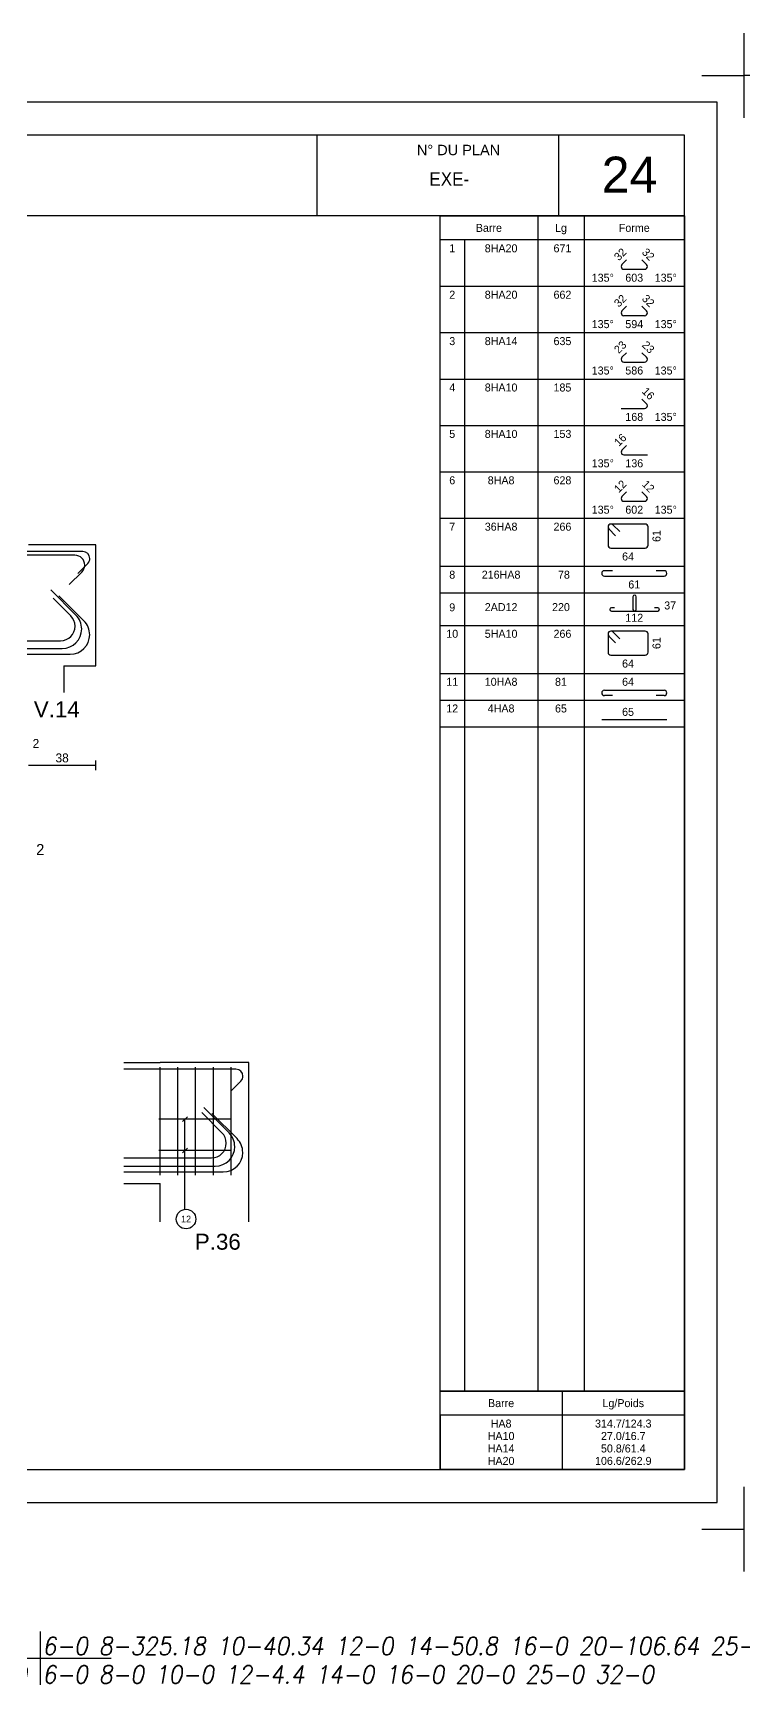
# Model space of a CAD drawing. Extents: x -12912 to 27386, y 1818 to 8189.
# Drawn here: x 15466 to 15866, y 3080 to 4009 of the extents above; entities that cross this region are included whole.
import ezdxf
from ezdxf.enums import TextEntityAlignment as Align

# ---------------------------------------------------------------- set-up
doc = ezdxf.new("R2010")
doc.units = 0
doc.header["$MEASUREMENT"] = 0
doc.layers.get('0').update_dxf_attribs({"linetype": 'CONTINUOUS'})
for name, color, linetype in [('1', 7, 'CONTINUOUS'), ('173', 7, 'CONTINUOUS'), ('5', 7, 'CONTINUOUS'), ('6', 7, 'CONTINUOUS'), ('7', 7, 'CONTINUOUS'), ('GO-CARTOUCHE', 7, 'CONTINUOUS'), ('GO-TEXTE', 9, 'CONTINUOUS'), ('PYC-HACHURE', 7, 'CONTINUOUS'), ('STR_TXT', 102, 'CONTINUOUS')]:
    doc.layers.add(name, color=color, linetype=linetype)
doc.styles.add('ARIAL', font='ARIAL.TTF')
doc.styles.add('Tableau', font='romans.shx', dxfattribs={"width": 0.9, "oblique": 10})
doc.styles.add('TEXTEBA', font='ARIAL.TTF')

# ---------------------------------------------------------------- blocks, each defined once
blk = doc.blocks.new('Smallsp')
at = {"layer": 'STR_TXT', "linetype": 'Continuous'}
for points in [[(0, 15), (0, -15)], [(-30, 0), (40, 0)]]:
    blk.add_lwpolyline(points, dxfattribs=at)
at = {"layer": 'STR_TXT', "linetype": 'Continuous', "style": 'Tableau', "oblique": 10, "width": 0.9}
for s, p in [('HA', (-23.6, 1.89)), ('AD', (-22.2, -13.94))]:
    blk.add_text(s, height=10, dxfattribs=at).set_placement(p)
for tag, p in [('SPAD', (1.4, 1.89)), ('SPHA', (1.4, -14.11))]:
    blk.add_attdef(tag, p, '', height=10, dxfattribs=at)

msp = doc.modelspace()

# ---------------------------------------------------------------- linework, layer by layer
for p, q in [((15866.188, 4009.311), (15866.188, 3985.504)), ((15842.381, 3985.504), (15866.188, 3985.504)), ((15842.381, 3985.504), (15866.188, 3985.504)), ((15866.188, 3985.504), (15866.188, 3961.697)), ((15889.995, 3985.504), (15866.188, 3985.504)), ((15866.188, 3985.504), (15866.188, 3961.697)), ((15866.188, 3191.811), (15866.188, 3168.004)), ((15866.188, 3191.811), (15866.188, 3168.004)), ((15842.381, 3168.004), (15866.188, 3168.004)), ((15842.381, 3168.004), (15866.188, 3168.004)), ((15866.188, 3168.004), (15866.188, 3144.197))]:
    msp.add_line(p, q)
at = {"layer": '1', "color": 1}
for points in [[(15490.255, 3681.964), (15476.113, 3696.106)], [(15487.376, 3681.534), (15477.476, 3691.433)], [(15494.755, 3678.714), (15480.613, 3692.856)], [(15489.777, 3675.735), (15489.777, 3675.735)], [(15493.477, 3674.185), (15493.477, 3674.185)], [(15497.977, 3670.935), (15497.977, 3670.935)], [(14912.477, 3663.185), (15482.477, 3663.185)], [(14913.377, 3667.535), (15481.577, 3667.535)], [(14907.977, 3659.935), (15486.977, 3659.935)], [(15572.38, 3390.863), (15561.067, 3402.177)], [(15576.389, 3390.822), (15562.247, 3404.964)], [(15580.889, 3387.572), (15566.747, 3401.714)], [(15574.811, 3384.994), (15574.811, 3384.994)], [(15579.611, 3383.044), (15579.611, 3383.044)], [(15517.252, 3376.694), (15566.511, 3376.694)], [(15584.111, 3379.794), (15584.111, 3379.794)], [(15517.252, 3372.044), (15568.611, 3372.044)], [(15517.252, 3368.794), (15573.111, 3368.794)]]:
    msp.add_lwpolyline(points, dxfattribs=at)
for centre, radius, start, end in [((15481.577, 3675.735), 8.2, 0, 45), ((15482.477, 3674.185), 11, 0, 45), ((15481.577, 3675.735), 8.2, 270, 0), ((15482.477, 3674.185), 11, 270, 0), ((15486.977, 3670.935), 11, 270, 0), ((15486.977, 3670.935), 11, 0, 45), ((15566.511, 3384.994), 8.3, 270, 0), ((15568.611, 3383.044), 11, 270, 0), ((15566.511, 3384.994), 8.3, 0, 45), ((15568.611, 3383.044), 11, 0, 45), ((15573.111, 3379.794), 11, 0, 45), ((15573.111, 3379.794), 11, 270, 0)]:
    msp.add_arc(centre, radius, start, end, dxfattribs=at)
at = {"layer": '173', "color": 173}
for p, q in [((15577.056, 3398.583), (15536.836, 3398.583)), ((15577.056, 3380.893), (15536.836, 3380.893))]:
    msp.add_line(p, q, dxfattribs=at)
for points in [[(15695.129, 3906.498), (15832.629, 3906.498), (15832.629, 3245.562), (15695.129, 3245.562), (15695.129, 3906.498)], [(15695.129, 3245.562), (15832.629, 3245.562), (15832.629, 3201.562), (15695.129, 3201.562), (15695.129, 3245.562)]]:
    msp.add_lwpolyline(points, close=True, dxfattribs=at)
for points in [[(15750.129, 3906.498), (15750.129, 3245.562)], [(15776.254, 3906.498), (15776.254, 3245.562)], [(15832.629, 3892.998), (15695.129, 3892.998)], [(15708.879, 3892.998), (15708.879, 3245.562)], [(15797.067, 3878.025), (15797.067, 3878.025)], [(15800.133, 3881.739), (15797.525, 3879.132)], [(15798.632, 3876.459), (15810.251, 3876.459)], [(15811.358, 3879.132), (15808.751, 3881.739)], [(15811.817, 3878.025), (15811.817, 3878.025)], [(15695.129, 3866.906), (15832.629, 3866.906)], [(15800.133, 3855.647), (15797.525, 3853.039)], [(15811.358, 3853.039), (15808.751, 3855.647)], [(15797.067, 3851.932), (15797.067, 3851.932)], [(15798.632, 3850.367), (15810.251, 3850.367)], [(15811.817, 3851.932), (15811.817, 3851.932)], [(15695.129, 3840.814), (15832.629, 3840.814)], [(15800.133, 3829.554), (15797.525, 3826.947)], [(15811.358, 3826.947), (15808.751, 3829.554)], [(15797.067, 3825.84), (15797.067, 3825.84)], [(15798.632, 3824.274), (15810.251, 3824.274)], [(15811.817, 3825.84), (15811.817, 3825.84)], [(15695.129, 3814.721), (15832.629, 3814.721)], [(15811.358, 3800.855), (15808.751, 3803.462)], [(15811.817, 3799.748), (15811.817, 3799.748)], [(15797.067, 3798.182), (15810.251, 3798.182)], [(15695.129, 3788.629), (15832.629, 3788.629)], [(15797.067, 3773.655), (15797.067, 3773.655)], [(15800.133, 3777.37), (15797.525, 3774.762)], [(15798.632, 3772.09), (15811.817, 3772.09)], [(15695.129, 3762.537), (15832.629, 3762.537)], [(15797.067, 3747.563), (15797.067, 3747.563)], [(15800.133, 3751.278), (15797.525, 3748.67)], [(15798.632, 3745.998), (15810.251, 3745.998)], [(15811.358, 3748.67), (15808.751, 3751.278)], [(15811.817, 3747.563), (15811.817, 3747.563)], [(15695.129, 3736.445), (15832.629, 3736.445)], [(15789.667, 3731.575), (15789.667, 3721.315)], [(15789.667, 3731.575), (15789.667, 3731.575)], [(15790.141, 3730.429), (15793.96, 3726.611)], [(15791.287, 3733.195), (15791.287, 3733.195)], [(15810.597, 3733.195), (15791.287, 3733.195)], [(15796.251, 3728.902), (15792.432, 3732.72)], [(15812.217, 3721.315), (15812.217, 3731.575)], [(15494.177, 3717.735), (14900.777, 3717.735)], [(15791.287, 3719.695), (15810.597, 3719.695)], [(15491.278, 3705.421), (15496.935, 3711.078)], [(15498.077, 3713.835), (15498.077, 3713.835)], [(15695.129, 3709.445), (15832.629, 3709.445)], [(15792.12, 3706.945), (15787.62, 3706.945)], [(15821.264, 3706.945), (15816.764, 3706.945)], [(15786.12, 3705.445), (15786.12, 3705.445)], [(15787.62, 3703.945), (15821.264, 3703.945)], [(15822.764, 3705.445), (15822.764, 3705.445)], [(15695.129, 3694.445), (15832.629, 3694.445)], [(15695.129, 3694.445), (15832.629, 3694.445)], [(15803.682, 3692.272), (15803.682, 3685.133)], [(15805.555, 3685.133), (15805.555, 3692.272)], [(15790.618, 3685.133), (15790.618, 3685.133)], [(15793.327, 3686.07), (15791.555, 3686.07)], [(15791.555, 3684.196), (15804.618, 3684.196)], [(15804.618, 3684.196), (15817.681, 3684.196)], [(15817.681, 3686.07), (15815.909, 3686.07)], [(15818.618, 3685.133), (15818.618, 3685.133)], [(15695.129, 3676.215), (15832.629, 3676.215)], [(15695.129, 3676.215), (15832.629, 3676.215)], [(15695.129, 3676.215), (15832.629, 3676.215)], [(15789.667, 3671.345), (15789.667, 3661.085)], [(15789.667, 3671.345), (15789.667, 3671.345)], [(15790.141, 3670.199), (15793.96, 3666.381)], [(15791.287, 3672.965), (15791.287, 3672.965)], [(15810.597, 3672.965), (15791.287, 3672.965)], [(15796.251, 3668.672), (15792.432, 3672.49)], [(15812.217, 3661.085), (15812.217, 3671.345)], [(15791.287, 3659.465), (15810.597, 3659.465)], [(15695.129, 3649.215), (15832.629, 3649.215)], [(15695.129, 3649.215), (15832.629, 3649.215)], [(15695.129, 3649.215), (15832.629, 3649.215)], [(15695.129, 3649.215), (15832.629, 3649.215)], [(15695.129, 3649.215), (15832.629, 3649.215)], [(15695.129, 3649.215), (15832.629, 3649.215)], [(15695.129, 3649.215), (15832.629, 3649.215)], [(15695.129, 3649.215), (15832.629, 3649.215)], [(15695.129, 3649.215), (15832.629, 3649.215)], [(15695.129, 3649.215), (15832.629, 3649.215)], [(15695.129, 3634.215), (15832.629, 3634.215)], [(15786.12, 3638.215), (15786.12, 3638.215)], [(15787.62, 3639.715), (15821.264, 3639.715)], [(15792.12, 3636.715), (15787.62, 3636.715)], [(15821.264, 3636.715), (15816.764, 3636.715)], [(15822.764, 3638.215), (15822.764, 3638.215)], [(15786.12, 3623.215), (15822.764, 3623.215)], [(15695.129, 3619.215), (15832.629, 3619.215)], [(15695.129, 3619.215), (15832.629, 3619.215)], [(15580.311, 3426.594), (15517.252, 3426.594)], [(15537.611, 3366.994), (15537.611, 3427.794)], [(15547.611, 3366.994), (15547.611, 3427.794)], [(15557.611, 3366.994), (15557.611, 3427.794)], [(15567.611, 3366.994), (15567.611, 3427.794)], [(15577.412, 3414.28), (15583.069, 3419.936)], [(15577.611, 3366.994), (15577.611, 3427.794)], [(15584.211, 3422.694), (15584.211, 3422.694)], [(15763.879, 3245.562), (15763.879, 3201.562)], [(15832.629, 3232.062), (15695.129, 3232.062)], [(15695.129, 3232.062), (15695.129, 3201.562)]]:
    msp.add_lwpolyline(points, dxfattribs=at)
for centre, radius, start, end in [((15798.632, 3878.025), 1.566, 135, 180), ((15798.632, 3878.025), 1.566, 180, 270), ((15810.251, 3878.025), 1.566, 270, 0), ((15810.251, 3878.025), 1.566, 0, 45), ((15798.632, 3851.932), 1.566, 135, 180), ((15798.632, 3851.932), 1.566, 180, 270), ((15810.251, 3851.932), 1.566, 270, 0), ((15810.251, 3851.932), 1.566, 0, 45), ((15798.632, 3825.84), 1.566, 135, 180), ((15798.632, 3825.84), 1.566, 180, 270), ((15810.251, 3825.84), 1.566, 270, 0), ((15810.251, 3825.84), 1.566, 0, 45), ((15810.251, 3799.748), 1.566, 270, 0), ((15810.251, 3799.748), 1.566, 0, 45), ((15798.632, 3773.655), 1.566, 135, 180), ((15798.632, 3773.655), 1.566, 180, 270), ((15798.632, 3747.563), 1.566, 135, 180), ((15798.632, 3747.563), 1.566, 180, 270), ((15810.251, 3747.563), 1.566, 270, 0), ((15810.251, 3747.563), 1.566, 0, 45), ((15791.287, 3731.575), 1.62, 90, 180), ((15791.287, 3731.575), 1.62, 180, 225), ((15791.287, 3731.575), 1.62, 45, 90), ((15810.597, 3731.575), 1.62, 0, 90), ((15494.177, 3713.835), 3.9, 0, 90), ((15791.287, 3721.315), 1.62, 180, 270), ((15810.597, 3721.315), 1.62, 270, 0), ((15494.177, 3713.835), 3.9, 315, 0), ((15787.62, 3705.445), 1.5, 90, 180), ((15821.264, 3705.445), 1.5, 0, 90), ((15787.62, 3705.445), 1.5, 180, 270), ((15821.264, 3705.445), 1.5, 270, 0), ((15804.618, 3692.272), 0.937, 90, 180), ((15804.618, 3692.272), 0.937, 0, 90), ((15791.555, 3685.133), 0.937, 90, 180), ((15791.555, 3685.133), 0.937, 180, 270), ((15804.618, 3685.133), 0.937, 180, 270), ((15804.618, 3685.133), 0.937, 270, 0), ((15817.681, 3685.133), 0.937, 0, 90), ((15817.681, 3685.133), 0.937, 270, 0), ((15791.287, 3671.345), 1.62, 90, 180), ((15791.287, 3671.345), 1.62, 180, 225), ((15791.287, 3671.345), 1.62, 45, 90), ((15810.597, 3671.345), 1.62, 0, 90), ((15791.287, 3661.085), 1.62, 180, 270), ((15810.597, 3661.085), 1.62, 270, 0), ((15787.62, 3638.215), 1.5, 90, 180), ((15787.62, 3638.215), 1.5, 180, 270), ((15821.264, 3638.215), 1.5, 0, 90), ((15821.264, 3638.215), 1.5, 270, 0), ((15580.311, 3422.694), 3.9, 0, 90), ((15580.311, 3422.694), 3.9, 315, 0)]:
    msp.add_arc(centre, radius, start, end, dxfattribs=at)
at = {"layer": '5', "color": 5}
for points in [[(15489.677, 3715.585), (15362.629, 3715.585)], [(15495.177, 3710.085), (15495.177, 3710.085)], [(15486.495, 3699.125), (15493.566, 3706.196)], [(15463.477, 3597.519), (15501.477, 3597.519)], [(15501.477, 3594.769), (15501.477, 3600.269)], [(15581.311, 3418.944), (15581.311, 3418.944)]]:
    msp.add_lwpolyline(points, dxfattribs=at)
for start, end in [(0, 90), (315, 0)]:
    msp.add_arc((15489.677, 3710.085), 5.5, start, end, dxfattribs=at)
at = {"layer": '6', "color": 6}
for points in [[(15552.939, 3399.893), (15550.288, 3397.242)], [(15551.614, 3347.786), (15551.614, 3398.583)], [(15552.939, 3382.219), (15550.288, 3379.568)]]:
    msp.add_lwpolyline(points, dxfattribs=at)
msp.add_circle((15552.221, 3342.32), 5.5, dxfattribs=at)
at = {"layer": '7', "color": 7}
for points in [[(15501.477, 3721.435), (15463.477, 3721.435)], [(15501.477, 3721.435), (15482.477, 3721.435)], [(15517.252, 3430.294), (15537.611, 3430.294)], [(15587.611, 3430.294), (15537.611, 3430.294)], [(15587.611, 3430.294), (15562.611, 3430.294)], [(15587.611, 3340.71), (15587.611, 3430.294)], [(15517.252, 3362.294), (15537.611, 3362.294)], [(15537.611, 3340.71), (15537.611, 3362.294)], [(15587.611, 3340.71), (15587.611, 3362.294)]]:
    msp.add_lwpolyline(points, dxfattribs=at)
at = {"layer": '7', "color": 7, "linetype": 'Continuous'}
for points in [[(15483.477, 3653.435), (15501.477, 3653.435), (15501.477, 3721.435)], [(15483.477, 3653.435), (15483.477, 3638.435)]]:
    msp.add_lwpolyline(points, dxfattribs=at)
at = {"layer": 'GO-CARTOUCHE', "linetype": 'Continuous'}
for points in [[(15851.188, 3183.004), (15851.188, 3970.504), (14737.552, 3970.504), (14737.552, 3183.004)], [(15832.629, 3201.562), (15832.629, 3951.945), (14756.11, 3951.945), (14756.11, 3201.562)]]:
    msp.add_lwpolyline(points, close=True, dxfattribs=at)
at = {"layer": 'GO-TEXTE', "color": 7}
for points in [[(15625.826, 3951.945), (15625.826, 3906.498)], [(15761.885, 3951.945), (15761.885, 3906.498)], [(15832.629, 3906.498), (14756.11, 3906.498)]]:
    msp.add_lwpolyline(points, dxfattribs=at)

# ---------------------------------------------------------------- block references
at = {"layer": 'STR_TXT', "linetype": 'Continuous'}
msp.add_blockref('Smallsp', (15470.065, 3095.302), dxfattribs=at).add_auto_attribs({'SPHA': '6-0 8-0 10-0 12-4.4 14-0 16-0 20-0 25-0 32-0 ', 'SPAD': '6-0 8-325.18 10-40.34 12-0 14-50.8 16-0 20-106.64 25-0 32-0 '})

# ---------------------------------------------------------------- texts
at = {"style": 'ARIAL'}
for s, p in [('V.14', (15466.543, 3633.502)), ('P.36', (15557.176, 3334.068))]:
    msp.add_text(s, height=8.9847, dxfattribs=at).set_placement(p, align=Align.TOP_LEFT)
at = {"layer": '173', "color": 173}
for s, p in [('Barre', (15722.629, 3899.748)), ('Lg', (15763.192, 3899.748)), ('Forme', (15804.442, 3899.748)), ('Barre', (15729.504, 3238.812)), ('Lg/Poids', (15798.254, 3238.812))]:
    msp.add_text(s, height=4.5, dxfattribs=at).set_placement(p, align=Align.MIDDLE_CENTER)
for s, p in [('1', (15702.004, 3890.498)), ('8HA20', (15729.504, 3890.498)), (' 671', (15763.192, 3890.498)), ('603', (15804.442, 3873.959)), ('2', (15702.004, 3864.406)), ('8HA20', (15729.504, 3864.406)), (' 662', (15763.192, 3864.406)), ('594', (15804.442, 3847.867)), ('3', (15702.004, 3838.314)), ('8HA14', (15729.504, 3838.314)), (' 635', (15763.192, 3838.314)), ('586', (15804.442, 3821.774)), ('4', (15702.004, 3812.221)), ('8HA10', (15729.504, 3812.221)), (' 185', (15763.192, 3812.221)), ('168', (15804.442, 3795.682)), ('5', (15702.004, 3786.129)), ('8HA10', (15729.504, 3786.129)), (' 153', (15763.192, 3786.129)), ('136', (15804.442, 3769.59)), ('6', (15702.004, 3760.037)), ('8HA8', (15729.504, 3760.037)), (' 628', (15763.192, 3760.037)), ('602', (15804.442, 3743.498)), ('7', (15702.004, 3733.945)), ('36HA8', (15729.504, 3733.945)), (' 266', (15763.192, 3733.945)), ('64', (15800.942, 3717.195)), ('8', (15702.004, 3706.945)), ('216HA8', (15729.504, 3706.945)), ('  78', (15763.192, 3706.945)), ('61', (15804.442, 3701.445)), ('9', (15702.004, 3688.606)), ('2AD12', (15729.504, 3688.715)), ('220', (15763.192, 3688.715)), ('37', (15824.65, 3689.652)), ('112', (15804.442, 3682.737)), ('10', (15702.004, 3673.715)), ('5HA10', (15729.504, 3673.715)), (' 266', (15763.192, 3673.715)), ('64', (15800.942, 3656.965)), ('11', (15702.004, 3646.715)), ('10HA8', (15729.504, 3646.715)), ('81', (15763.192, 3646.715)), ('64', (15800.942, 3646.715)), ('12', (15702.004, 3631.715)), ('4HA8', (15729.504, 3631.715)), ('65', (15763.192, 3631.715)), ('65', (15800.942, 3629.801)), ('HA8', (15729.504, 3229.562)), ('314.7/124.3', (15798.254, 3229.562)), ('HA10', (15729.504, 3222.562)), ('HA14', (15729.504, 3215.562)), ('50.8/61.4', (15798.254, 3215.562)), ('27.0/16.7', (15798.254, 3222.562)), ('HA20', (15729.504, 3208.562)), ('106.6/262.9', (15798.254, 3208.562))]:
    msp.add_text(s, height=4.5, dxfattribs=at).set_placement(p, align=Align.TOP_CENTER)
for s, p in [('32', (15795.758, 3880.899)), ('32', (15795.758, 3854.807)), ('23', (15795.758, 3828.715)), ('16', (15795.758, 3776.53)), ('12', (15795.758, 3750.438))]:
    msp.add_text(s, height=4.5, rotation=45, dxfattribs=at).set_placement(p)
for s, p in [('32', (15813.126, 3880.899)), ('32', (15813.126, 3854.807)), ('23', (15813.126, 3828.715)), ('16', (15813.126, 3802.622)), ('12', (15813.126, 3750.438))]:
    msp.add_text(s, height=4.5, rotation=315, dxfattribs=at).set_placement(p, align=Align.RIGHT)
for p in [(15792.942, 3873.959), (15792.942, 3847.867), (15792.942, 3821.774), (15792.942, 3769.59), (15792.942, 3743.498)]:
    msp.add_text('135°', height=4.5, dxfattribs=at).set_placement(p, align=Align.TOP_RIGHT)
for p in [(15815.942, 3873.959), (15815.942, 3847.867), (15815.942, 3821.774), (15815.942, 3795.682), (15815.942, 3743.498)]:
    msp.add_text('135°', height=4.5, dxfattribs=at).set_placement(p, align=Align.TOP_LEFT)
for p in [(15814.717, 3726.445), (15814.717, 3666.215)]:
    msp.add_text('61', height=4.5, rotation=90, dxfattribs=at).set_placement(p, align=Align.TOP_CENTER)
at = {"layer": '5', "color": 5}
msp.add_text('38', height=5, dxfattribs=at).set_placement((15482.477, 3599.16), align=Align.CENTER)
at = {"layer": '5', "color": 5, "insert": (15467.738, 3609.801), "char_height": 5, "attachment_point": 5}
msp.add_mtext('2', dxfattribs=at)
at = {"layer": '6', "color": 6}
msp.add_text('12', height=3.75, dxfattribs=at).set_placement((15552.221, 3342.32), align=Align.MIDDLE_CENTER)
at = {"layer": 'GO-CARTOUCHE', "color": 2, "style": 'TEXTEBA'}
msp.add_text('24', height=20.1986, dxfattribs=at).set_placement((15786.105, 3919.597))
at = {"layer": 'GO-CARTOUCHE', "color": 2, "style": 'TEXTEBA', "width": 0.9}
msp.add_text('EXE-', height=7.6364, dxfattribs=at).set_placement((15700.329, 3923.43), align=Align.CENTER)
at = {"layer": 'GO-TEXTE', "style": 'TEXTEBA'}
msp.add_text('N° DU PLAN', height=5.8564, dxfattribs=at).set_placement((15705.552, 3940.602), align=Align.CENTER)
at = {"layer": 'PYC-HACHURE'}
msp.add_text('2', height=6.222, dxfattribs=at).set_placement((15470.146, 3547.016), align=Align.CENTER)

doc.saveas('drawing.dxf')
